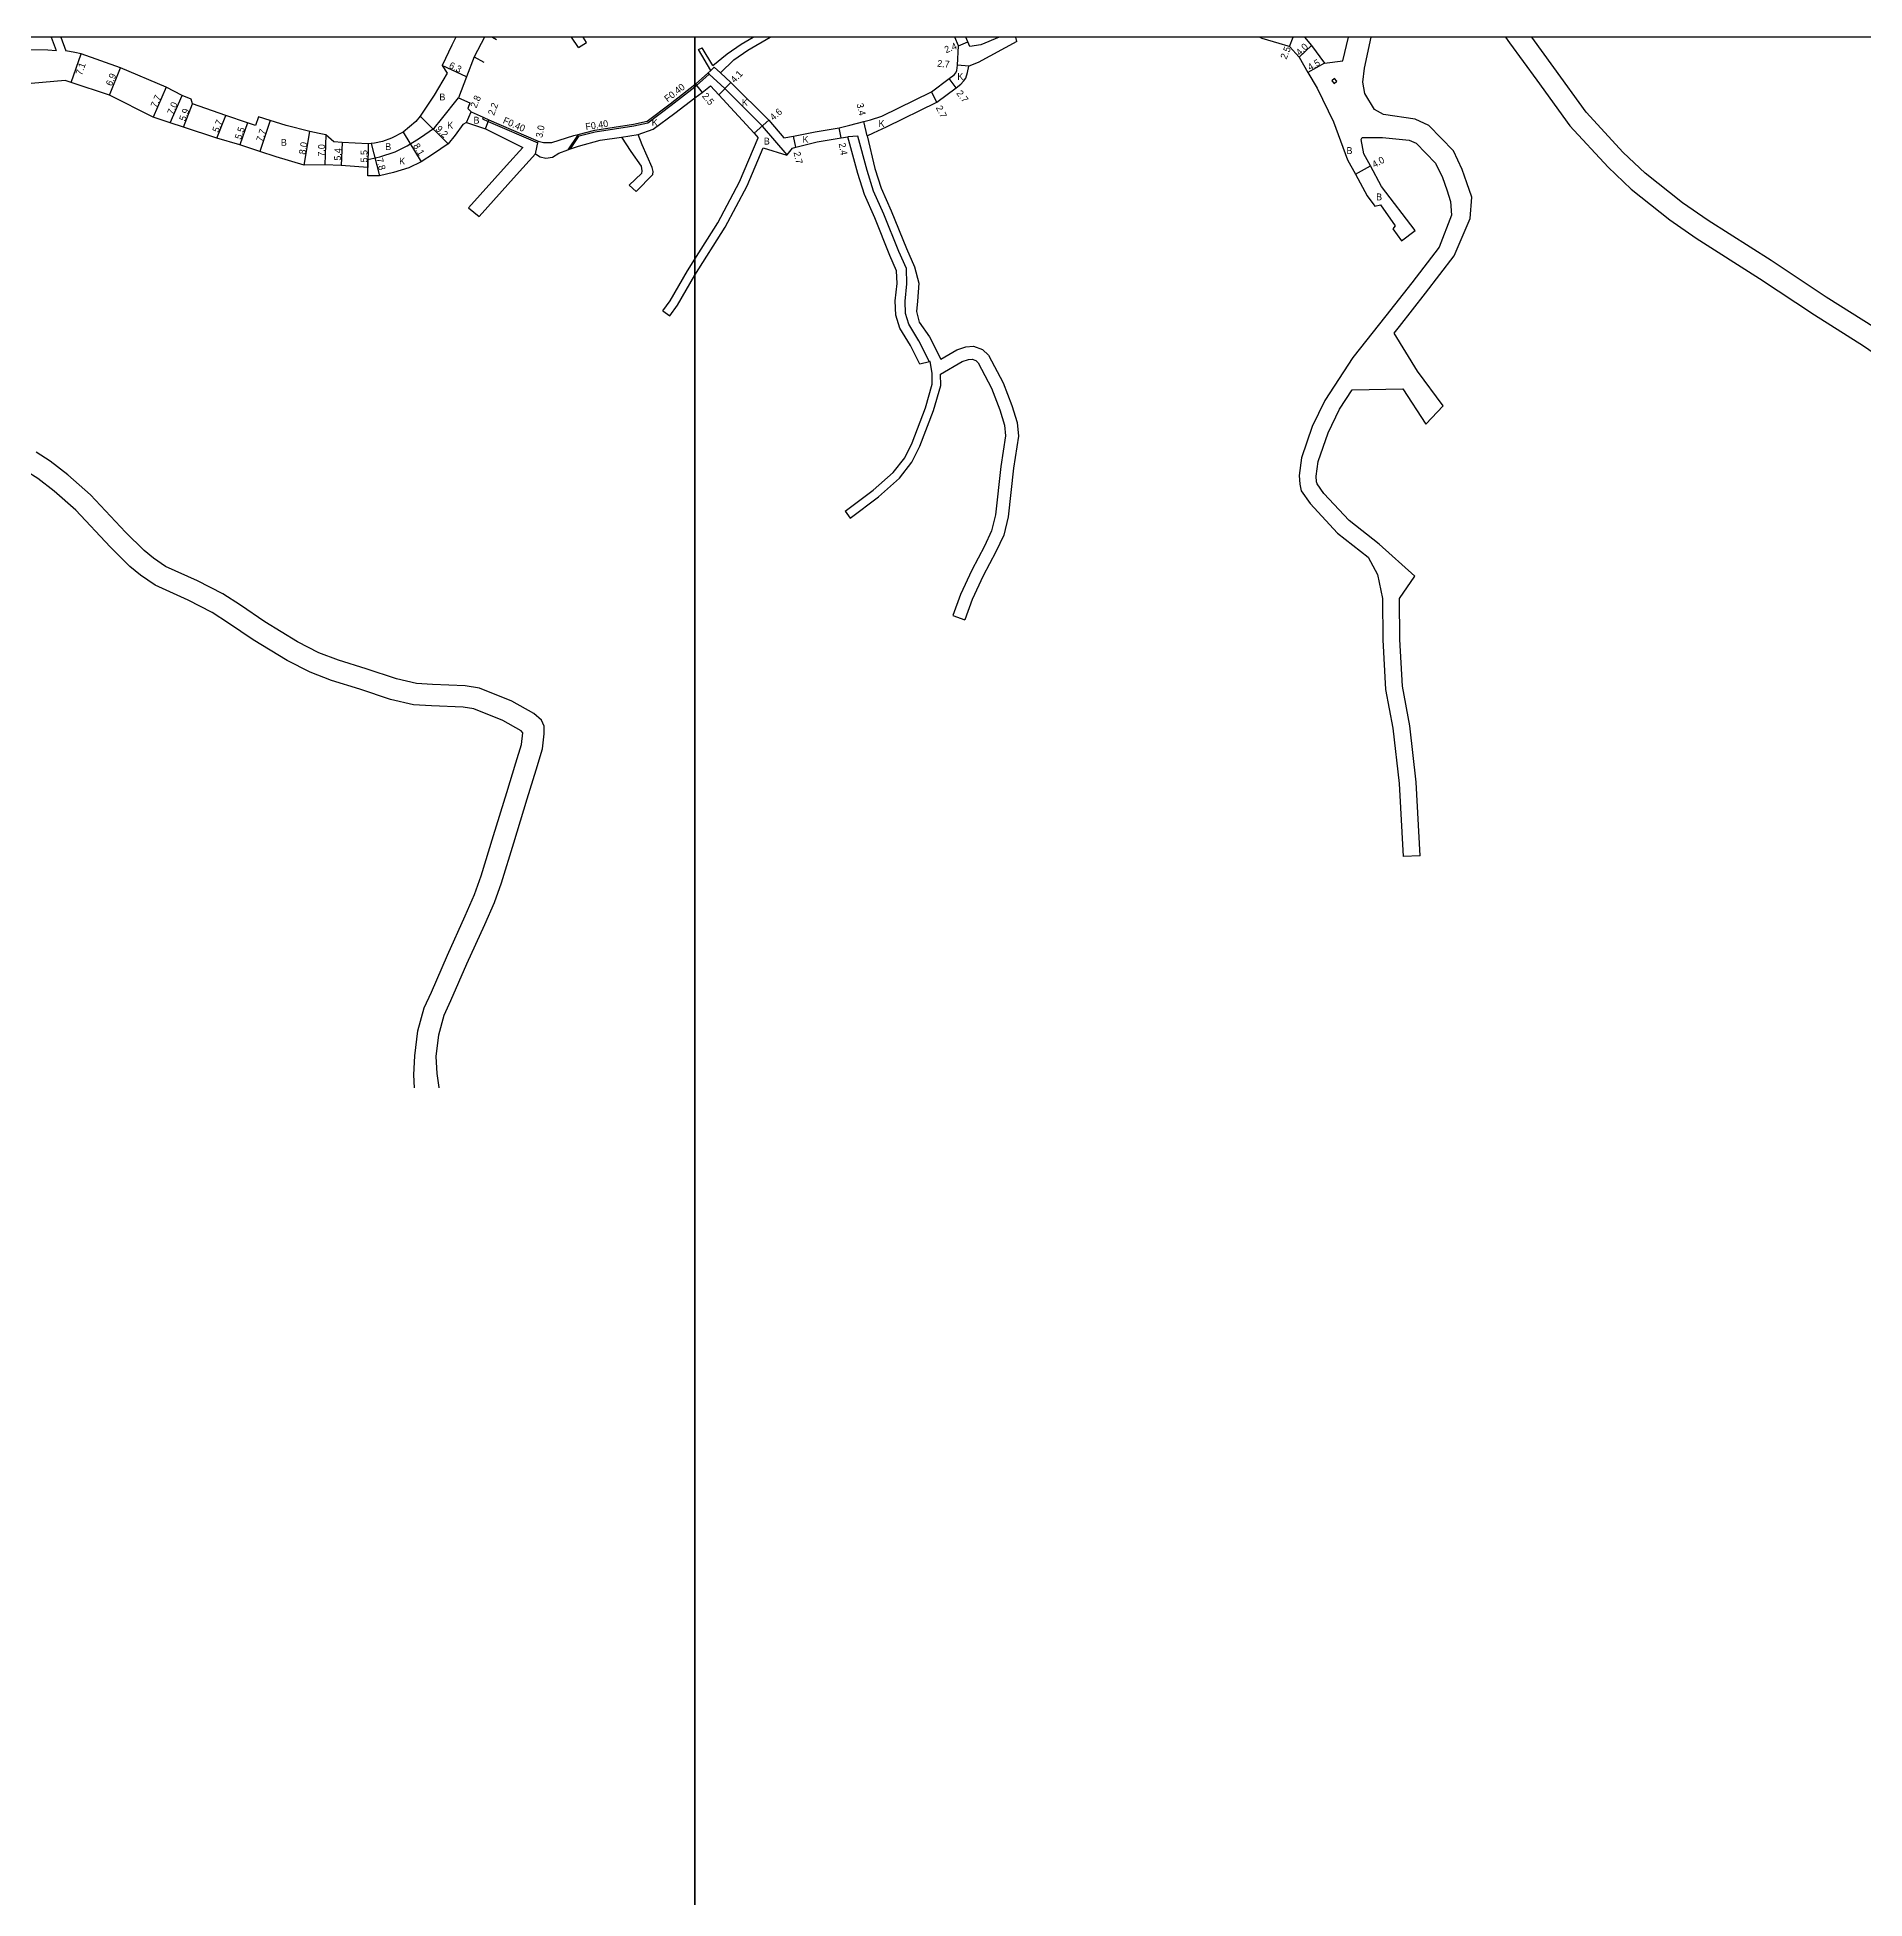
# Model space of a CAD drawing. Header units: metres. Extents: x -29069 to -12000, y -243240 to -120000.
# Drawn here: x -14554.1 to -14125.9, y -120436.2 to -120000 of the extents above; entities that cross this region are included whole.
import ezdxf

# ---------------------------------------------------------------- set-up
doc = ezdxf.new("R2010")
doc.units = ezdxf.units.M
doc.header["$LTSCALE"] = 2.5
for name, color, linetype in [('側溝・桝', 7, 'Continuous'), ('図郭', 7, 'Continuous'), ('幅員', 7, 'Continuous'), ('舗装', 7, 'Continuous'), ('道路', 7, 'Continuous')]:
    doc.layers.add(name, color=color, linetype=linetype)
doc.styles.get("Standard").update_dxf_attribs({"font": ''})
doc.styles.get('Standard').set_extended_font_data('@MS PGothic')

msp = doc.modelspace()

# ---------------------------------------------------------------- linework, layer by layer
at = {"layer": '側溝・桝'}
for points in [[(-14400, -120011.6), (-14399.62, -120011.3), (-14396.67, -120008.66), (-14396.97, -120008.39)], [(-14429.14, -120026.18), (-14427.1, -120023.14), (-14423.37, -120022.16), (-14414.33, -120020.78), (-14411.04, -120020.07), (-14405.55, -120015.9), (-14400, -120011.6)], [(-14449.62, -120018.75), (-14449.79, -120019.12), (-14448.43, -120019.76), (-14436.81, -120024.78), (-14436.73, -120024.38)], [(-14427.35, -120022.79), (-14429.78, -120026.42)]]:
    msp.add_lwpolyline(points, dxfattribs=at)
msp.add_lwpolyline([(-14250.26, -120010.82), (-14249.64, -120010.3), (-14250.16, -120009.68), (-14250.78, -120010.2)], close=True, dxfattribs=at)
at = {"layer": '図郭'}
for points in [[(-15200, -120600), (-14400, -120600), (-14400, -120000), (-15200, -120000)], [(-14400, -120600), (-13600, -120600), (-13600, -120000), (-14400, -120000)]]:
    msp.add_lwpolyline(points, close=True, dxfattribs=at)
at = {"layer": '幅員'}
for points in [[(-14260.71, -120002.15), (-14259.85, -120000)], [(-14546.1, -120010.61), (-14543.78, -120003.9)], [(-14338.24, -120001.98), (-14336.02, -120001.07)], [(-14258.43, -120004.7), (-14255.55, -120001.93)], [(-14537.17, -120013.55), (-14534.55, -120007.17)], [(-14453.51, -120009.26), (-14459.21, -120006.59)], [(-14335.79, -120006.77), (-14338.48, -120006.53)], [(-14252.48, -120006.05), (-14256.39, -120008.28)], [(-14523.85, -120011.69), (-14526.94, -120018.75)], [(-14522.9, -120020.07), (-14520.15, -120013.63)], [(-14399.88, -120011), (-14398.3, -120012.93)], [(-14394.41, -120013.52), (-14391.57, -120010.57)], [(-14343.35, -120015.21), (-14344.55, -120012.79)], [(-14338.81, -120011.86), (-14340.44, -120009.7)], [(-14519.79, -120021.09), (-14517.7, -120015.58)], [(-14512.01, -120023.65), (-14509.92, -120018.35)], [(-14453.52, -120019.99), (-14452.39, -120017.45)], [(-14504.82, -120020.03), (-14506.63, -120025.22)], [(-14499.47, -120019.5), (-14501.95, -120026.78)], [(-14491.57, -120029.96), (-14490.19, -120022.08)], [(-14468.31, -120022.26), (-14464.14, -120029.2)], [(-14464.4, -120018.52), (-14457.81, -120024.95)], [(-14449.05, -120021.45), (-14448.27, -120019.39)], [(-14382.65, -120019.46), (-14386.15, -120022.45)], [(-14365.76, -120023.57), (-14366.21, -120021.21)], [(-14359.62, -120023.08), (-14360.38, -120019.76)], [(-14486.49, -120022.9), (-14486.69, -120029.9)], [(-14482.66, -120024.65), (-14482.9, -120030.05)], [(-14476.58, -120024.99), (-14476.65, -120030.49)], [(-14475.85, -120024.9), (-14473.88, -120032.44)], [(-14437.34, -120027.31), (-14436.73, -120024.38)], [(-14376.33, -120025.79), (-14376.91, -120023.16)], [(-14245.25, -120032.1), (-14241.75, -120030.17)]]:
    msp.add_lwpolyline(points, dxfattribs=at)
at = {"layer": '舗装'}
for points in [[(-14378.4, -120027.54), (-14384.12, -120020.82), (-14392.95, -120012.02), (-14396.67, -120008.66), (-14396.97, -120008.39)], [(-14394.02, -120008.36), (-14395.47, -120007.05), (-14396.29, -120007.79)], [(-14476.65, -120030.49), (-14476.62, -120028.62), (-14473.83, -120028.01), (-14470.21, -120026.88), (-14467.37, -120025.48), (-14464.5, -120023.62), (-14461.04, -120021.23), (-14459.37, -120019.2), (-14455.38, -120014.2)], [(-14453.52, -120019.99), (-14452.39, -120017.45)], [(-14427.35, -120022.79), (-14429.78, -120026.42)], [(-14417.23, -120023.45), (-14413.3, -120022.82)], [(-14345, -120076.03), (-14347.5, -120071.12), (-14349.9, -120067.22), (-14350.67, -120064.71), (-14350.76, -120061.85), (-14350.33, -120057.75), (-14350.46, -120054.22), (-14352.19, -120050.23), (-14355.74, -120041.44), (-14358.14, -120036.06), (-14359.64, -120031.25), (-14361.81, -120023.19), (-14364.16, -120023.32)]]:
    msp.add_lwpolyline(points, dxfattribs=at)
at = {"layer": '道路'}
for points in [[(-14550.8, -120000), (-14549.65, -120003.1)], [(-14548.56, -120000), (-14547.39, -120003.16)], [(-14456.02, -120000), (-14456.97, -120001.86), (-14459.21, -120006.59), (-14458.07, -120008.42), (-14461.09, -120013.59), (-14464.4, -120018.52), (-14465.36, -120019.74), (-14468.31, -120022.26), (-14471.08, -120023.65), (-14473.2, -120024.42), (-14475.06, -120024.8), (-14475.85, -120024.9), (-14476.58, -120024.99), (-14482.66, -120024.65), (-14484.6, -120024.52), (-14486.49, -120022.9), (-14488.06, -120022.55), (-14490.19, -120022.08), (-14495.75, -120020.72), (-14499.47, -120019.5), (-14502.24, -120018.64), (-14502.96, -120020.68), (-14504.82, -120020.03), (-14509.92, -120018.35), (-14517.7, -120015.58), (-14518.04, -120014.49), (-14520.15, -120013.63), (-14523.85, -120011.69), (-14534.55, -120007.17), (-14543.78, -120003.9), (-14545.29, -120003.59), (-14547.39, -120003.16)], [(-14449.26, -120000), (-14451.73, -120004.59)], [(-14447.44, -120000), (-14446.48, -120000.52)], [(-14427.23, -120002.39), (-14428.89, -120000)], [(-14425.38, -120001.2), (-14426.14, -120000)], [(-14395.76, -120006.59), (-14392.46, -120003.92), (-14389.15, -120001.63), (-14386.34, -120000)], [(-14394.02, -120008.36), (-14390.88, -120005.3), (-14387.57, -120003.01), (-14382.4, -120000)], [(-14394.02, -120008.36), (-14391.57, -120010.57), (-14382.65, -120019.46), (-14379.13, -120023.59), (-14376.91, -120023.16), (-14371.81, -120022.17), (-14366.21, -120021.21), (-14363.73, -120020.59), (-14360.38, -120019.76), (-14358.87, -120019.37), (-14356.17, -120018.53), (-14344.55, -120012.79), (-14340.44, -120009.7), (-14339.26, -120008.81), (-14338.89, -120008.31), (-14338.65, -120007.77), (-14338.48, -120006.53), (-14338.24, -120001.98), (-14339.13, -120000)], [(-14335.58, -120002.21), (-14336.02, -120001.07), (-14336.49, -120000)], [(-14328.74, -120000), (-14333, -120001.76), (-14335.58, -120002.21)], [(-14324.6, -120001.03), (-14324.83, -120000)], [(-14267.65, -120000), (-14267.19, -120000.2), (-14263.17, -120001.41), (-14261.06, -120002.01)], [(-14257.17, -120000), (-14255.55, -120001.93), (-14252.48, -120006.05)], [(-14248.16, -120005.52), (-14246.88, -120000)], [(-14243.14, -120007.25), (-14241.58, -120000)], [(-14210.06, -120000), (-14209.16, -120001.31), (-14202.75, -120010.06), (-14195.02, -120020.74), (-14186.06, -120030.48), (-14180.61, -120035.61), (-14171.6, -120042.8), (-14165.39, -120047.07), (-14150.56, -120056.53), (-14137.67, -120065.08), (-14126.18, -120072.32), (-14117.25, -120078.51), (-14105.21, -120087.06), (-14096.97, -120093.72), (-14094.21, -120097.85), (-14093.47, -120101.76), (-14092.53, -120105.98), (-14089.13, -120115.1), (-14084.62, -120123.81), (-14082.34, -120131.03), (-14080.07, -120137.85), (-14078.36, -120146.73), (-14075.12, -120160.74), (-14073.07, -120170.67)], [(-14123.43, -120068.15), (-14134.94, -120060.89), (-14147.84, -120052.33), (-14162.62, -120042.91), (-14168.62, -120038.77), (-14177.34, -120031.83), (-14182.5, -120026.97), (-14191.15, -120017.57), (-14198.74, -120007.08), (-14203.92, -120000)], [(-14587.93, -120003.7), (-14581.15, -120003.19), (-14577.45, -120003.05), (-14573.44, -120002.89), (-14564.77, -120002.74), (-14551.56, -120002.95), (-14549.65, -120003.1)], [(-14451.73, -120004.59), (-14453.51, -120009.26), (-14455.38, -120014.2), (-14452.71, -120015.36), (-14453.23, -120016.7), (-14452.39, -120017.45), (-14449.62, -120018.75), (-14448.27, -120019.39), (-14436.73, -120024.38), (-14435.44, -120024.63), (-14433.54, -120024.68), (-14428.35, -120023.06), (-14427.35, -120022.79), (-14423.45, -120021.76), (-14414.4, -120020.38), (-14411.21, -120019.7), (-14405.8, -120015.58), (-14400, -120011.09)], [(-14451.73, -120004.59), (-14449.43, -120005.83)], [(-14427.23, -120002.39), (-14425.38, -120001.2)], [(-14399.15, -120002.91), (-14398.32, -120002.49)], [(-14396.29, -120007.79), (-14399.15, -120002.91)], [(-14395.76, -120006.59), (-14398.32, -120002.49)], [(-14324.6, -120001.03), (-14333.62, -120005.91), (-14335.79, -120006.77)], [(-14261.06, -120002.01), (-14260.71, -120002.15), (-14258.43, -120004.7), (-14256.39, -120008.28), (-14254.21, -120011.91)], [(-14400, -120011.09), (-14399.88, -120011), (-14396.97, -120008.39), (-14396.29, -120007.79)], [(-14359.62, -120023.08), (-14358.14, -120022.41), (-14355.08, -120021.01), (-14343.35, -120015.21), (-14338.81, -120011.86), (-14337.72, -120011.03), (-14337.05, -120010.31), (-14336.55, -120009.63), (-14336.11, -120008.26), (-14335.79, -120006.77)], [(-14252.48, -120006.05), (-14248.16, -120005.52)], [(-14238.7, -120018.09), (-14240.81, -120016.92), (-14243.02, -120013.22), (-14243.48, -120010.49), (-14243.14, -120007.25)], [(-14453.52, -120019.99), (-14454.36, -120020.44), (-14456.14, -120022.92), (-14457.81, -120024.95), (-14461.27, -120027.34), (-14464.14, -120029.2), (-14466.98, -120030.6), (-14470.6, -120031.73), (-14473.88, -120032.44), (-14476.6, -120032.51), (-14476.65, -120030.49), (-14482.9, -120030.05), (-14486.69, -120029.9), (-14491.57, -120029.96), (-14498.07, -120028.06), (-14501.95, -120026.78), (-14506.63, -120025.22), (-14512.01, -120023.65), (-14519.79, -120021.09), (-14522.9, -120020.07), (-14526.94, -120018.75), (-14537.17, -120013.55), (-14546.1, -120010.61), (-14547.56, -120010.1)], [(-14400, -120014.22), (-14398.3, -120012.93), (-14396.35, -120011.38)], [(-14396.35, -120011.38), (-14394.41, -120013.52), (-14386.15, -120022.45), (-14385.18, -120023.61)], [(-14254.21, -120011.91), (-14250.4, -120019.84), (-14247.14, -120028.69), (-14245.25, -120032.1), (-14242.46, -120037.16)], [(-14413.3, -120022.82), (-14409.8, -120021.52), (-14404.69, -120017.76), (-14400, -120014.22)], [(-14236.2, -120069.31), (-14234.95, -120067.74), (-14228.86, -120060), (-14222.14, -120051.19), (-14218.34, -120042.48), (-14218, -120037.48), (-14219.11, -120034.15), (-14220.25, -120030.97), (-14222.3, -120026.63), (-14228.05, -120020.69), (-14231.29, -120019.21), (-14238.7, -120018.09)], [(-14453.52, -120019.99), (-14449.05, -120021.45), (-14440.31, -120025.83)], [(-14440.31, -120025.83), (-14444.14, -120030.08), (-14453.06, -120040)], [(-14437.34, -120027.31), (-14436.22, -120028.02), (-14434.92, -120028.32), (-14433.35, -120028.12), (-14431.89, -120027.19), (-14429.78, -120026.42), (-14429.14, -120026.18), (-14427.29, -120025.51), (-14422.2, -120024.09), (-14417.23, -120023.45)], [(-14417.23, -120023.45), (-14414.98, -120026.74), (-14412.61, -120030.2), (-14412.39, -120031.29), (-14412.49, -120031.95), (-14415.42, -120034.7)], [(-14413.77, -120036.11), (-14409.87, -120032.14), (-14409.76, -120031.49), (-14409.99, -120030.51), (-14412.38, -120025.24), (-14413.3, -120022.82)], [(-14400, -120051.99), (-14394.64, -120043.48), (-14389.54, -120033.92), (-14385.18, -120023.61)], [(-14400, -120055.75), (-14400, -120055.74), (-14392.91, -120044.48), (-14387.73, -120034.78), (-14383.98, -120025.9)], [(-14383.98, -120025.9), (-14378.44, -120027.6), (-14378.4, -120027.54), (-14377.1, -120025.98), (-14376.33, -120025.79), (-14371.36, -120024.53), (-14365.76, -120023.57), (-14364.16, -120023.32)], [(-14364.8, -120111.08), (-14358.27, -120106.16), (-14353.52, -120101.95), (-14350.84, -120098.52), (-14349.09, -120095.04), (-14345.99, -120086.82), (-14344.42, -120081.32), (-14344.44, -120078.7), (-14344.87, -120076), (-14345, -120076.03), (-14347.3, -120076.58), (-14349.51, -120072.25), (-14352.01, -120068.17), (-14352.96, -120065.09), (-14353.07, -120061.77), (-14352.64, -120057.67), (-14352.74, -120054.74), (-14354.31, -120051.12), (-14357.86, -120042.34), (-14360.3, -120036.87), (-14361.85, -120031.9), (-14364.16, -120023.32)], [(-14359.62, -120023.08), (-14357.81, -120030.73), (-14356.36, -120035.39), (-14354, -120040.69), (-14350.44, -120049.49), (-14348.57, -120053.79), (-14347.52, -120057.63), (-14347.85, -120061.86), (-14348.05, -120064.27), (-14347.44, -120066.74), (-14345.01, -120070.22), (-14342.35, -120075.44), (-14338.61, -120073.25), (-14336.53, -120072.58), (-14334.69, -120072.4), (-14332.58, -120073.14), (-14331.23, -120074.47), (-14327.8, -120080.96), (-14325.72, -120086.31), (-14324.49, -120090.31), (-14324.17, -120093.46), (-14325.32, -120100.97), (-14326.63, -120112.38), (-14327.64, -120116.65), (-14329.48, -120120.57), (-14332.44, -120126.22), (-14335.01, -120131.71), (-14336.78, -120136.54)], [(-14238.94, -120023.46), (-14232.63, -120024.1), (-14230.99, -120024.85), (-14226.47, -120029.51), (-14224.88, -120032.88), (-14223.83, -120035.79), (-14222.94, -120038.48), (-14222.7, -120041.68), (-14225.66, -120049.21), (-14232.03, -120057.56), (-14238.09, -120065.26), (-14245.87, -120075.05), (-14252.45, -120085.15), (-14255.35, -120091.19), (-14257.92, -120098.53), (-14258.43, -120102.68), (-14258.3, -120104.76), (-14257.96, -120106.29), (-14255.86, -120109.22), (-14249.45, -120116.22), (-14242.29, -120121.83), (-14240.04, -120125.89), (-14238.92, -120131.54), (-14238.84, -120141.21), (-14238.18, -120152.83), (-14236.47, -120161.92), (-14235, -120174.84), (-14234.1, -120191.99)], [(-14239.1, -120034.97), (-14241.75, -120030.17), (-14243.31, -120027.35), (-14243.88, -120023.97), (-14243.67, -120023.53), (-14238.94, -120023.46)], [(-14450.56, -120042.02), (-14441.76, -120032.23), (-14437.34, -120027.31)], [(-14415.42, -120034.7), (-14413.77, -120036.11)], [(-14231.26, -120045.28), (-14239.1, -120034.97)], [(-14453.06, -120040), (-14450.56, -120042.02)], [(-14242.46, -120037.16), (-14240.7, -120039.57), (-14239.39, -120039.27)], [(-14239.39, -120039.27), (-14235.93, -120044.19), (-14236.5, -120044.93), (-14234.44, -120047.7)], [(-14234.44, -120047.7), (-14231.26, -120045.28)], [(-14407.5, -120064.14), (-14405.8, -120061.73), (-14401.7, -120054.7), (-14400, -120051.99)], [(-14405.87, -120065.29), (-14404.11, -120062.81), (-14400, -120055.75)], [(-14407.5, -120064.14), (-14405.87, -120065.29)], [(-14224.73, -120086.36), (-14230.68, -120078.27), (-14236.2, -120069.31)], [(-14363.59, -120112.68), (-14357, -120107.71), (-14352.05, -120103.32), (-14349.14, -120099.6), (-14347.26, -120095.84), (-14344.09, -120087.45), (-14342.41, -120081.6), (-14342.43, -120078.97), (-14337.38, -120076.01), (-14335.91, -120075.53), (-14335.06, -120075.45), (-14334.21, -120075.75), (-14333.67, -120076.28), (-14330.53, -120082.21), (-14328.56, -120087.29), (-14327.45, -120090.91), (-14327.19, -120093.38), (-14328.3, -120100.58), (-14329.59, -120111.87), (-14330.49, -120115.66), (-14332.16, -120119.23), (-14335.13, -120124.89), (-14337.78, -120130.55), (-14339.6, -120135.51)], [(-14230.1, -120191.78), (-14231.01, -120174.51), (-14232.51, -120161.32), (-14234.25, -120152.09), (-14234.84, -120141.12), (-14234.92, -120131.49), (-14231.31, -120126.27), (-14239.72, -120118.76), (-14246.75, -120113.25), (-14252.61, -120106.89), (-14254.24, -120104.62), (-14254.33, -120104.2), (-14254.41, -120102.81), (-14254, -120099.44), (-14251.65, -120092.72), (-14248.96, -120087.12), (-14246.02, -120082.6), (-14234.16, -120082.38), (-14228.74, -120090.64)], [(-14228.74, -120090.64), (-14224.73, -120086.36)], [(-14459.9, -120246.14), (-14459.92, -120246.06), (-14460.41, -120242.82), (-14460.59, -120238.83), (-14459.96, -120233.77), (-14458.72, -120229.15), (-14457.17, -120225.74), (-14453.4, -120217.1), (-14449.24, -120207.88), (-14446.97, -120202.76), (-14445.31, -120198.11), (-14442.45, -120188.74), (-14439.29, -120178.44), (-14437.18, -120171.62), (-14435.67, -120166.74), (-14435.32, -120163.19), (-14435.33, -120161.41), (-14435.96, -120160.02), (-14437.75, -120158.42), (-14442.87, -120155.6), (-14450.46, -120152.49), (-14453.79, -120151.98), (-14461.44, -120151.66), (-14465.22, -120151.46), (-14469.94, -120150.34), (-14476.99, -120148), (-14483.49, -120145.97), (-14488.07, -120144.23), (-14493.1, -120141.64), (-14500.79, -120136.99), (-14506.46, -120133.1), (-14510.57, -120130.43), (-14516.54, -120127.39), (-14523.99, -120124.05), (-14526.86, -120122.06), (-14529.04, -120120.3), (-14533.4, -120115.94), (-14541.58, -120107.2), (-14546.94, -120102.53), (-14551.06, -120099.32), (-14554.32, -120097.26)], [(-14465.67, -120246.14), (-14465.84, -120243.14), (-14465.61, -120238.64), (-14464.88, -120232.8), (-14463.44, -120227.46), (-14461.74, -120223.72), (-14457.97, -120215.06), (-14453.81, -120205.85), (-14451.61, -120200.9), (-14450.05, -120196.53), (-14447.15, -120187.03), (-14444.07, -120176.98), (-14441.93, -120170.05), (-14440.6, -120165.75), (-14440.32, -120162.96), (-14440.66, -120162.52), (-14445.03, -120160.12), (-14451.81, -120157.35), (-14454.28, -120156.96), (-14461.69, -120156.65), (-14465.94, -120156.43), (-14471.32, -120155.15), (-14478.52, -120152.76), (-14485.13, -120150.7), (-14490.1, -120148.8), (-14495.54, -120146.01), (-14503.51, -120141.19), (-14509.23, -120137.26), (-14513.08, -120134.76), (-14518.71, -120131.9), (-14526.45, -120128.42), (-14529.86, -120126.07), (-14532.39, -120124.03), (-14537, -120119.4), (-14545.05, -120110.8), (-14550.12, -120106.39), (-14553.94, -120103.41), (-14556.69, -120101.68)], [(-14364.8, -120111.08), (-14363.59, -120112.68)], [(-14339.6, -120135.51), (-14336.78, -120136.54)], [(-14230.1, -120191.78), (-14234.1, -120191.99)]]:
    msp.add_lwpolyline(points, dxfattribs=at)
at = {"layer": '道路', "flags": 128}
msp.add_lwpolyline([(-14547.56, -120010.1), (-14571.52, -120012.28)], dxfattribs=at)

# ---------------------------------------------------------------- texts
at = {"layer": '側溝・桝'}
for rotation, p in [(37.7563, (-14406.4, -120015.26)), (336.6344, (-14445.12, -120020.09)), (8.6635, (-14425.51, -120021.77))]:
    msp.add_text('F0.40', height=1.6, rotation=rotation, dxfattribs=at).set_placement(p)
at = {"layer": '幅員'}
for s, rotation, p in [('2.4', 22.3079, (-14341.14, -120003.77)), ('2.5', 68.0887, (-14261.42, -120005.29)), ('4.0', 43.8898, (-14258.28, -120004.43)), ('4.5', 29.7604, (-14255.88, -120007.87)), ('7.1', 70.9153, (-14543.63, -120009.04)), ('6.9', 67.6107, (-14536.62, -120011.56)), ('6.3', 334.8929, (-14457.77, -120007.15)), ('4.1', 46.108, (-14390.68, -120010.8)), ('2.7', 354.7901, (-14343.28, -120006.89)), ('7.7', 66.3877, (-14526.13, -120016.65)), ('2.8', 66.0432, (-14451.23, -120016.74)), ('2.5', 309.2168, (-14398.41, -120013.83)), ('2.7', 307.1114, (-14338.82, -120013.18)), ('7.0', 66.9228, (-14522.24, -120018.29)), ('5.9', 69.2253, (-14519.41, -120019.8)), ('2.2', 69.319, (-14447.06, -120018.46)), ('4.6', 40.5292, (-14381.6, -120019.61)), ('3.4', 282.8137, (-14362.13, -120015.65)), ('2.7', 296.449, (-14343.6, -120016.5)), ('5.7', 68.4744, (-14511.64, -120022.45)), ('5.5', 70.7507, (-14506.35, -120024.1)), ('7.7', 71.1688, (-14501.32, -120024.62)), ('9.2', 315.6952, (-14460.86, -120021.66)), ('3.0', 78.2875, (-14435.76, -120023.66)), ('8.0', 80.0713, (-14491.25, -120027.58)), ('7.0', 88.3522, (-14486.73, -120028)), ('5.4', 87.389, (-14482.95, -120028.94)), ('5.5', 89.2483, (-14476.73, -120029.34)), ('8.1', 300.9614, (-14466.08, -120025.45)), ('2.7', 282.3617, (-14376.89, -120026.99)), ('2.4', 280.9051, (-14366.32, -120024.9)), ('7.8', 284.6455, (-14474.69, -120028.49)), ('4.0', 28.9484, (-14240.8, -120030.65))]:
    msp.add_text(s, height=1.6, rotation=rotation, dxfattribs=at).set_placement(p)
at = {"layer": '舗装'}
for s, p in [('K', (-14338.5, -120009.99)), ('B', (-14459.86, -120014.8)), ('K', (-14389, -120016.07)), ('K', (-14458.03, -120021.42)), ('B', (-14451.86, -120020.24)), ('K', (-14410.11, -120020.75)), ('K', (-14356.96, -120021.01)), ('B', (-14497, -120025.44)), ('B', (-14472.54, -120026.44)), ('B', (-14383.84, -120025.15)), ('K', (-14374.77, -120024.72)), ('B', (-14247.35, -120027.35)), ('K', (-14469.27, -120029.82)), ('B', (-14240.4, -120038.21))]:
    msp.add_text(s, height=1.6, dxfattribs=at).set_placement(p)

doc.saveas('drawing.dxf')
